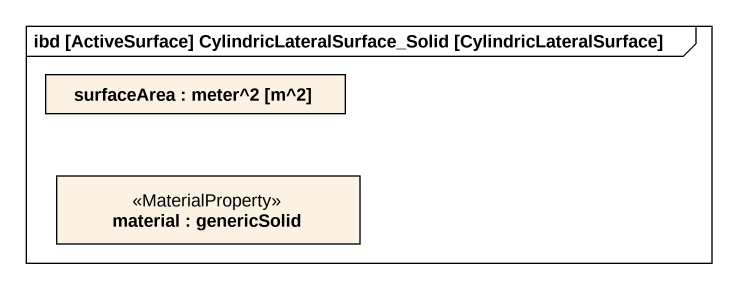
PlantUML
@startuml
mainframe ibd [ActiveSurface] CylindricLateralSurface_Solid [CylindricLateralSurface]
rectangle "surfaceArea : meter^2 [m^2]" as surfaceArea
rectangle "material : genericSolid" as material <<MaterialProperty>>
@enduml
